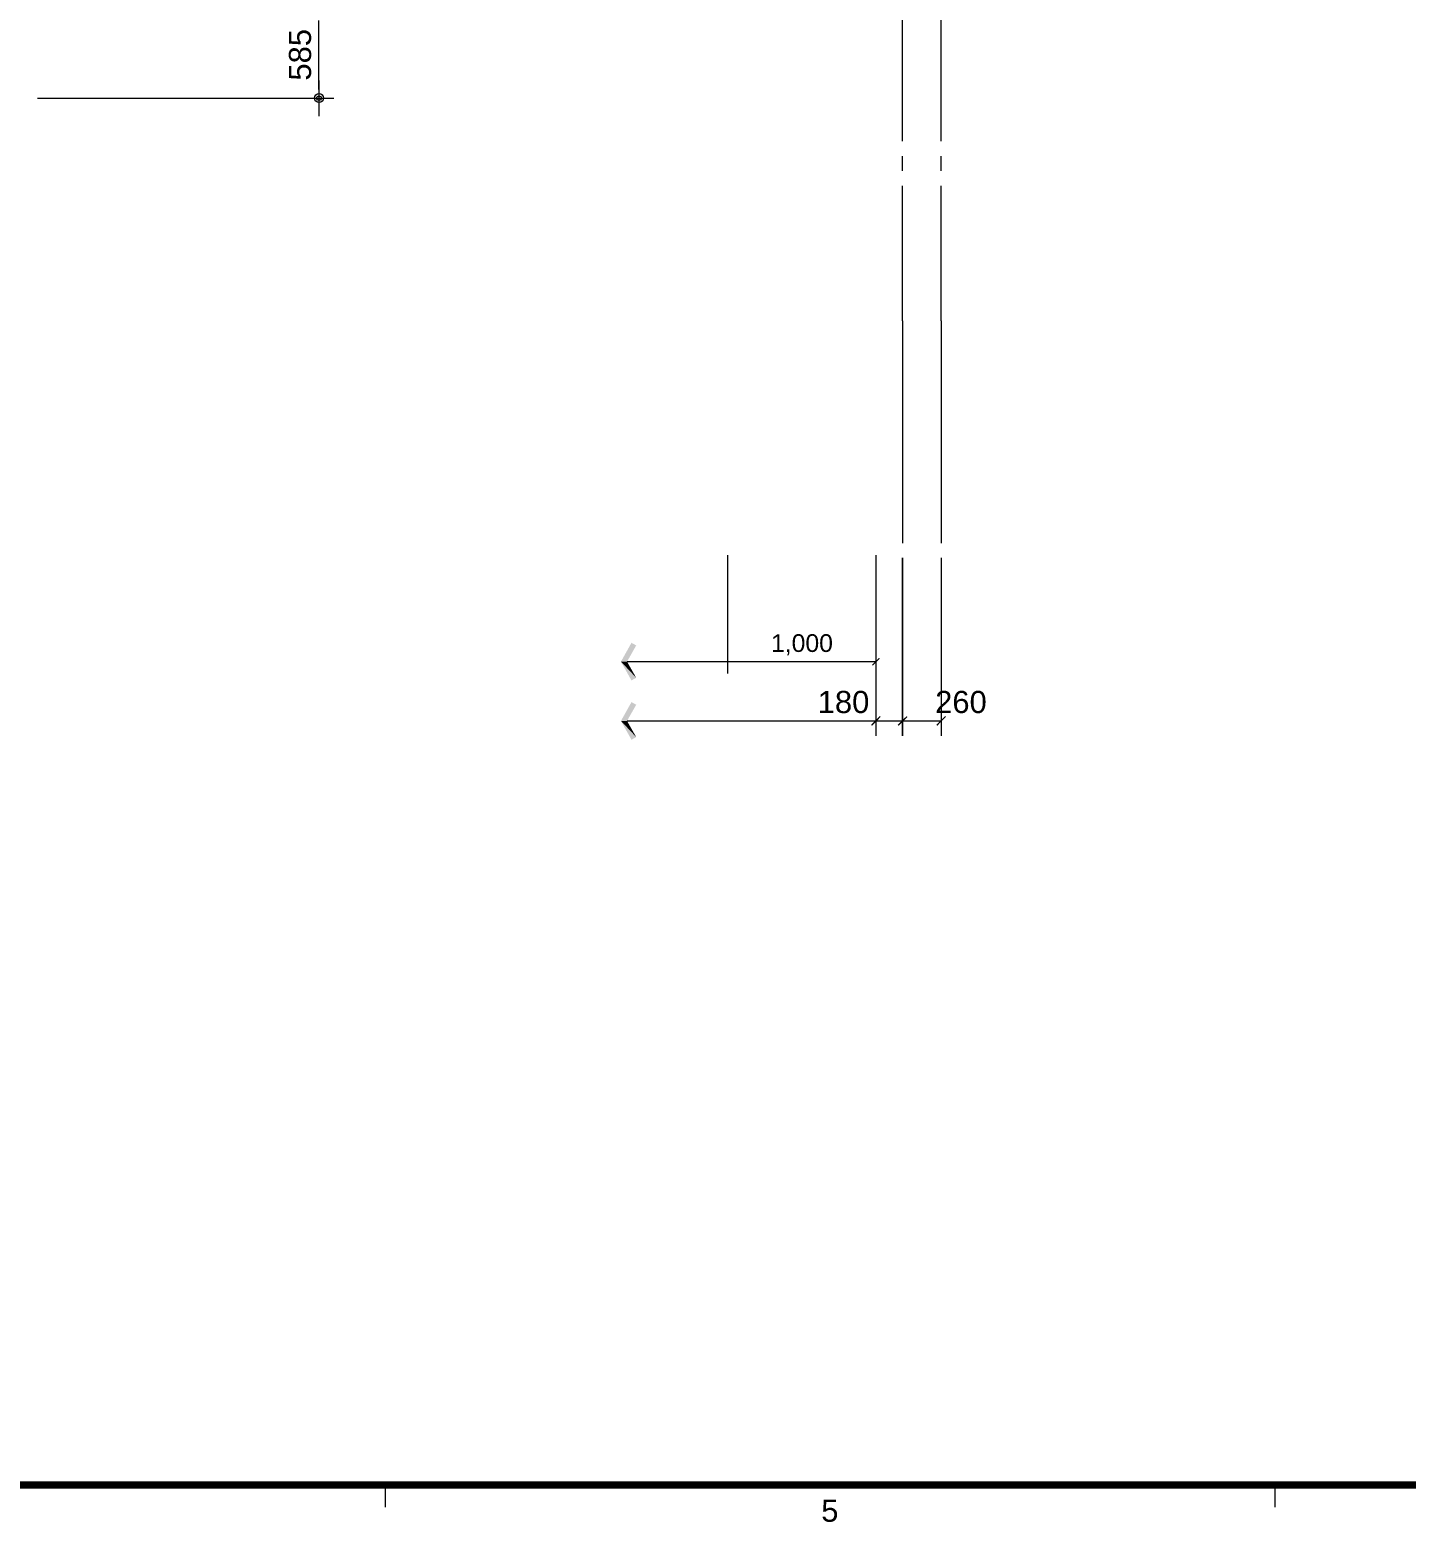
# Model space of a CAD drawing. Header units: millimetres. Extents: x 906 to 41302, y 848 to 28850.
# Drawn here: x 22729 to 32012, y 848 to 10913 of the extents above; entities that cross this region are included whole.
import ezdxf

# ---------------------------------------------------------------- set-up
doc = ezdxf.new("R2010")
doc.units = ezdxf.units.MM
for name, color, linetype in [('PDF_0', 7, 'Continuous'), ('PDF_A-ST-AXIS-CEN', 7, 'Continuous'), ('PDF_A-ST-AXIS-DIM', 7, 'Continuous'), ('PDF_X-FORM(동탄)$G-BORD-FORM', 7, 'Continuous'), ('PDF_X-단위세대$및$주동평면도$A-ST-AXIS-CEN', 7, 'Continuous'), ('PDF_문자', 7, 'Continuous')]:
    doc.layers.add(name, color=color, linetype=linetype)
doc.styles.add('PDF Arial', font='arial.ttf')

msp = doc.modelspace()

# ---------------------------------------------------------------- linework, layer by layer
at = {"layer": 'PDF_0', "lineweight": 13}
msp.add_lwpolyline([(24679, 10572), (24679, 10331)], dxfattribs=at)
for radius in [30.2, 15.3]:
    msp.add_circle((24680, 10453), radius, dxfattribs=at)
at = {"layer": 'PDF_0', "transparency": 33554559}
for points in [[(28409, 6630), (28414, 6625), (28456, 6678)], [(28414, 6625), (28456, 6678), (28462, 6673)], [(28462, 6285), (28409, 6219), (28403, 6225)], [(28468, 6279), (28462, 6285), (28409, 6219)], [(28582, 6225), (28589, 6219), (28643, 6285)], [(28643, 6285), (28589, 6219), (28582, 6225)], [(28589, 6219), (28643, 6285), (28649, 6279)], [(28649, 6279), (28643, 6285), (28589, 6219)], [(28843, 6225), (28849, 6219), (28902, 6285)], [(28849, 6219), (28902, 6285), (28908, 6279)]]:
    msp.add_solid(points, dxfattribs=at)
at = {"layer": 'PDF_A-ST-AXIS-CEN', "lineweight": 5}
for points in [[(28615, 8951), (28615, 7452)], [(28876, 8951), (28876, 7452)]]:
    msp.add_lwpolyline(points, dxfattribs=at)
at = {"layer": 'PDF_A-ST-AXIS-DIM', "lineweight": 13}
for points in [[(24679, 10511), (24679, 10977)], [(22780, 10452), (24780, 10452)], [(27435, 7371), (27435, 6572)], [(28435, 7371), (28435, 6572)], [(28435, 7351), (28435, 6152)], [(28876, 7351), (28876, 6152)], [(26757, 6652), (27435, 6652), (28435, 6652)], [(26757, 6252), (28435, 6252), (28615, 6252), (28876, 6252)]]:
    msp.add_lwpolyline(points, dxfattribs=at)
msp.add_lwpolyline([(28615, 6152), (28615, 7351)], close=True, dxfattribs=at)
at = {"layer": 'PDF_A-ST-AXIS-DIM', "transparency": 33554559}
for points in [[(26716, 6652), (26787, 6779), (26757, 6652)], [(26787, 6779), (26757, 6652), (26819, 6761)], [(26787, 6525), (26716, 6652), (26819, 6543)], [(26716, 6652), (26819, 6543), (26757, 6652)], [(26716, 6252), (26787, 6379), (26757, 6252)], [(26787, 6379), (26757, 6252), (26819, 6361)], [(26787, 6125), (26716, 6252), (26819, 6143)], [(26716, 6252), (26819, 6143), (26757, 6252)]]:
    msp.add_solid(points, dxfattribs=at)
at = {"layer": 'PDF_X-FORM(동탄)$G-BORD-FORM', "lineweight": 0, "const_width": 49.7}
msp.add_lwpolyline([(1124, 1099), (41025, 1099), (41025, 28599), (1124, 28599)], close=True, dxfattribs=at)
at = {"layer": 'PDF_X-FORM(동탄)$G-BORD-FORM', "lineweight": 13}
for points in [[(25125, 1100), (25125, 949)], [(31125, 1100), (31125, 949)]]:
    msp.add_lwpolyline(points, dxfattribs=at)
at = {"layer": 'PDF_X-단위세대$및$주동평면도$A-ST-AXIS-CEN', "lineweight": 5}
for points in [[(28615, 10162), (28615, 13161)], [(28876, 10162), (28876, 13161)], [(28615, 9962), (28615, 10062)], [(28876, 9962), (28876, 10062)], [(28615, 8951), (28615, 9862)], [(28876, 8951), (28876, 9862)]]:
    msp.add_lwpolyline(points, dxfattribs=at)

# ---------------------------------------------------------------- texts
at = {"layer": 'PDF_문자', "insert": (24628, 10571), "char_height": 149.4, "attachment_point": 7, "rotation": 90, "style": 'PDF Arial'}
msp.add_mtext('585', dxfattribs=at)
at = {"layer": 'PDF_문자', "attachment_point": 7, "style": 'PDF Arial'}
for s, insert, char_height in [('1,000', (27728, 6695), 119.5), ('180', (28043, 6303), 149.4), ('260', (28835, 6303), 149.4), ('5', (28067, 848), 149)]:
    msp.add_mtext(s, dxfattribs=dict(at, insert=insert, char_height=char_height))

doc.saveas('drawing.dxf')
